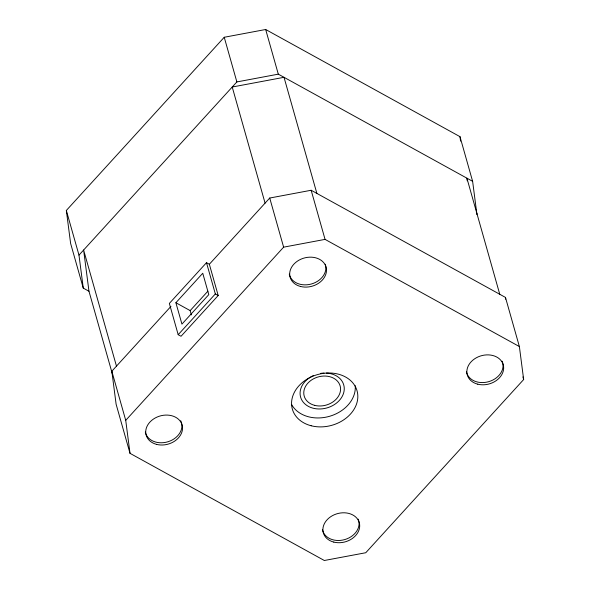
<?xml version="1.0" encoding="UTF-8"?>
<svg xmlns="http://www.w3.org/2000/svg" width="590" height="590" viewBox="0 0 590 590"><rect width="100%" height="100%" fill="white"/><g stroke="black" fill="none" stroke-linecap="round" stroke-linejoin="round"><path stroke-width="0.89" d="M112.299 373.684L88.972 291.261L83.264 288.104L70.623 243.449L66.338 210.468L224.237 37.266L265.67 29.5L459.986 136.666L472.62 181.322L476.904 214.303L476.41 212.555M83.264 288.104L78.979 255.123L236.87 81.929L278.303 74.156L472.62 181.322M206.493 262.683L169.345 303.43L178.187 334.692L181.049 336.271L218.197 295.516L209.354 264.254L206.493 262.683L215.343 293.938L218.197 295.516M209.354 264.254L269.726 198.034L311.159 190.26L505.475 297.426L519.377 346.551L523.662 379.532L365.763 552.734L324.33 560.5L130.014 453.334L116.112 404.216L111.834 371.228L170.967 306.365M175.886 302.736L202.754 273.259L208.801 294.631L181.934 324.109L175.886 302.736L190.172 310.613L191.381 314.89M190.172 310.613L207.879 291.187M178.187 334.692L215.343 293.938M130.014 453.334L125.729 420.353L283.628 247.158L325.06 239.385L519.377 346.551M466.904 178.165L499.76 294.277M522.917 376.899L523.662 379.532M316.874 193.417L284.019 77.312L232.224 87.018L265.08 203.13M265.67 29.5L278.303 74.156M311.159 190.26L325.06 239.385M224.237 37.266L236.87 81.929M269.726 198.034L283.628 247.158M116.473 366.139L83.618 250.027L88.972 291.261M66.338 210.468L78.979 255.123M111.834 371.228L125.729 420.353M505.475 297.426L505.704 299.211M467.022 179.065L467.258 180.857M459.986 136.666L460.561 141.121M355.224 385.69A33.623 26.351 -15.8 0 1 329.847 416.216A33.623 26.351 -15.8 0 1 291.615 404.534M326.469 373.079A22.413 17.567 -15.8 0 1 341.337 397.874A22.413 17.567 -15.8 0 1 305.649 404.57A22.413 17.567 -15.8 0 1 313.526 375.506M320.717 373.382A22.413 17.567 -15.8 0 1 324.028 373.057M180.695 420.722A18.681 14.639 -15.8 0 1 168.231 441.674A18.681 14.639 -15.8 0 1 145.31 431.998M325.252 264.224A18.681 14.639 -15.8 0 1 311.255 284.033A18.681 14.639 -15.8 0 1 289.27 274.084M358.182 519.126A18.681 14.639 -15.8 0 1 344.936 539.525A18.681 14.639 -15.8 0 1 322.479 529.709M502.149 361.213A18.681 14.639 -15.8 0 1 488.896 381.612A18.681 14.639 -15.8 0 1 466.439 371.796M156.616 444.388A18.681 14.639 -15.8 0 0 182.443 426.614A18.681 14.639 -15.8 0 0 153.334 419.136A18.681 14.639 -15.8 0 0 156.616 444.388M300.576 286.475A18.681 14.639 -15.8 0 0 326.403 268.701A18.681 14.639 -15.8 0 0 297.294 261.223A18.681 14.639 -15.8 0 0 300.576 286.475M333.785 542.092A18.681 14.639 -15.8 0 0 359.612 524.318A18.681 14.639 -15.8 0 0 330.503 516.847A18.681 14.639 -15.8 0 0 333.785 542.092M477.745 384.178A18.681 14.639 -15.8 0 0 503.572 366.405A18.681 14.639 -15.8 0 0 474.463 358.934A18.681 14.639 -15.8 0 0 477.745 384.178M311.166 425.759A33.623 26.351 -15.8 0 0 357.658 393.766A33.623 26.351 -15.8 0 0 305.266 380.307A33.623 26.351 -15.8 0 0 311.166 425.759M314.654 405.352A18.681 14.639 -15.8 0 0 340.482 387.578A18.681 14.639 -15.8 0 0 311.373 380.108A18.681 14.639 -15.8 0 0 314.654 405.352"/></g></svg>
